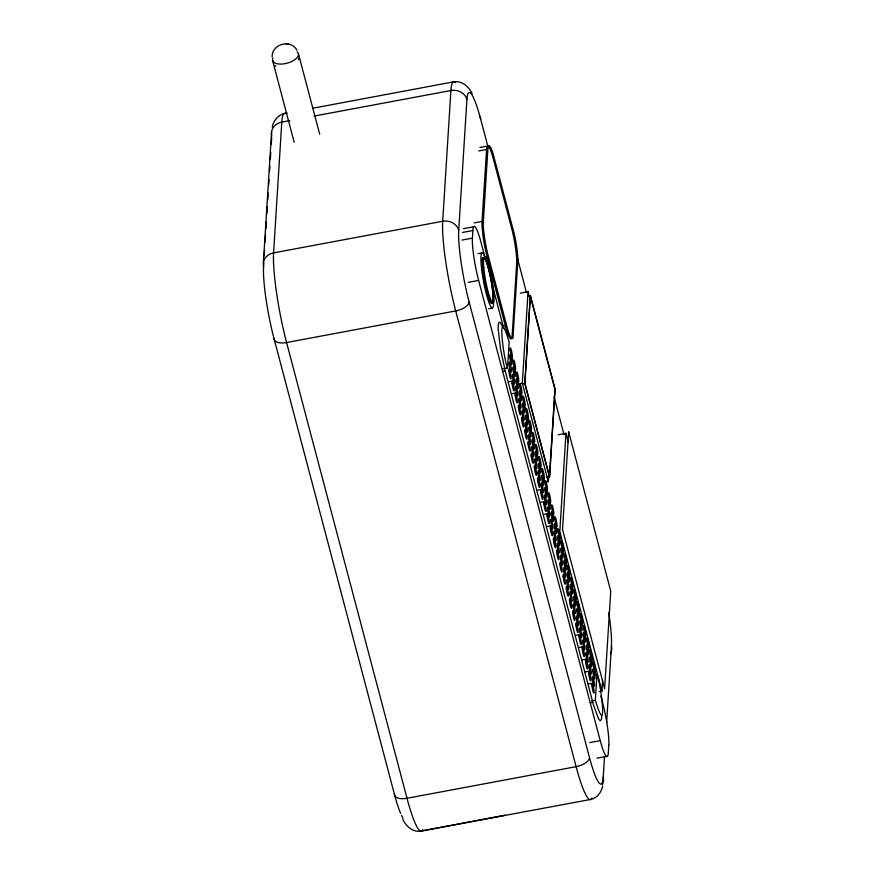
<?xml version="1.0" encoding="UTF-8"?>
<svg xmlns="http://www.w3.org/2000/svg" width="875" height="875" viewBox="0 0 875 875"><rect width="100%" height="100%" fill="white"/><g stroke="black" fill="none" stroke-linecap="round" stroke-linejoin="round"><path stroke-width="1.31" d="M272.147 57.006C271.48 43.958 290.927 38.708 296.964 50.247M263.386 262.325L271.6 131.567M400.641 813.433A53.441 7.295 79.4 0 1 394.395 794.15L273.984 338.417A53.441 7.295 79.4 0 1 263.583 266.689L263.845 262.609M264.272 255.795L264.611 250.348M265.125 242.178L265.552 235.364M265.978 228.55L266.405 221.747M266.919 213.577L267.345 206.762M267.772 199.948L268.198 193.134M268.713 184.964L269.052 179.517M269.566 171.347L269.905 165.9M270.342 159.086L270.769 152.272M271.272 144.102L271.709 137.287M602.197 784.842A13.355 11.638 3.6 0 0 603.214 777.12A53.441 7.295 79.4 0 1 589.531 757.695L469.12 301.962A53.441 7.295 79.4 0 1 458.719 230.245L466.922 99.477A13.355 11.638 3.6 0 0 450.909 90.519L314.005 116.091M486.566 149.505A26.72 3.642 79.4 0 1 493.402 159.206L511.47 227.577A26.72 3.642 79.4 0 1 516.666 263.43L512.159 335.355A26.72 3.642 79.4 0 1 505.312 325.642L487.255 257.283A26.72 3.642 79.4 0 1 482.048 221.419L486.566 149.505L478.756 150.959M507.544 368.003L509.173 342.114C496.278 299.316 503.398 359.177 507.544 368.003L502.709 368.9M545.694 482.07L548.297 481.578L522.32 383.239L528.062 291.714L520.253 293.169M546.831 477.345L549.423 476.853L524.759 383.48L530.261 295.805L527.658 296.297M548.297 481.578L548.636 476.197M549.423 476.853L554.925 389.189L530.261 295.805M558.163 434.755L565.961 433.289L559.792 531.65L601.934 691.152L599.331 691.644M596.969 674.406C600.928 682.828 608.223 742.678 595.339 700.284L596.969 674.406L594.552 674.855M601.934 691.152L602.613 680.378M603.214 777.12L604.494 756.689M606.627 722.641L611.417 646.352A53.441 7.295 79.4 0 0 608.77 612.609M608.322 752.478L608.803 744.866M298.823 58.089L298.583 59.828M272.202 126.952C273.842 119.7 279.387 113.586 287.088 112.963M602.798 786.1C601.136 792.127 597.538 797.945 590.997 799.378L420.602 831.162C412.497 832.431 405.978 825.978 402.762 819.23M420.602 831.162L505.4 815.161M289.844 120.608L281.794 122.106A13.355 11.638 3.6 0 0 271.786 135.931M479.861 147.481L487.78 146.016M474.25 222.884L482.048 221.419M463.4 228.681L473.812 226.734M462.492 232.455L472.905 230.508L472.423 238.12L462.022 240.067M478.089 253.652L481.994 252.919M484.652 257.775L487.255 257.283M468.212 282.363L478.625 280.416L600.217 740.633L589.805 742.58M488.589 308.722L492.494 308M502.709 326.134L505.312 325.642M502.753 371.481L505.225 371.022L593.48 704.966L598.664 719.152L600.348 720.836L601.366 719.48A27.497 3.752 79.4 0 0 601.727 715.717M508.55 381.795L512.203 381.117M518.416 383.972L522.32 383.239M522.156 383.972L524.759 383.48M511.711 393.761L515.364 393.072M537.217 490.284L540.87 489.606M540.422 502.403L544.064 501.714M543.616 514.511L547.269 513.833M546.82 526.619L550.462 525.941M575.553 635.381L579.206 634.703M578.758 647.489L582.4 646.811M582.039 659.947L585.692 659.258M585.2 671.902L588.853 671.223M588.405 684.009L592.058 683.331M591.719 700.952L595.339 700.284M590.286 702.778L592.758 702.319M597.002 758.188L607.414 756.241M312.473 108.292L453.523 81.867C461.923 80.369 468.945 86.68 472.238 93.822M285.677 43.75L286.3 43.772M287.897 43.969L288.619 44.122M275.789 66.27L275.209 65.614M502.633 326.561L500.041 322.252L499.133 322.186L498.531 323.4A27.497 3.752 79.4 0 0 498.181 328.945L500.423 348.633L505.225 371.022M565.961 433.289L568.4 442.52M528.062 291.714L529.102 295.641M479.336 116.167A13.355 6.289 -14.8 0 1 480.605 118.902L487.791 146.081M517.552 258.727L526.444 292.392M554.148 397.261L564.069 434.798M511.667 357.722L512.367 360.358M514.806 369.6L515.856 373.559M517.945 381.478L518.645 384.125M521.084 393.356L522.134 397.316M524.223 405.245L525.273 409.205M527.712 418.436L528.413 421.083M530.852 430.314L531.552 432.961M533.641 440.88L534.691 444.839M537.13 454.081L537.83 456.717M540.269 465.959L541.319 469.919M543.408 477.837L544.458 481.797M546.547 489.716L547.597 493.675M549.686 501.594L550.736 505.553M552.825 513.472L553.864 517.431M556.314 526.673L557.003 529.309M559.453 538.552L560.492 542.511M562.592 550.43L563.631 554.389M566.07 563.631L566.77 566.267M568.87 574.186L569.909 578.145M571.998 586.064L573.048 590.023M575.487 599.266L576.188 601.913M578.627 611.144L579.677 615.103M581.766 623.022L582.466 625.669M584.905 634.911L585.955 638.87M588.394 648.102L589.094 650.748M591.183 658.667L592.233 662.627M485.538 259.492L481.009 242.353A31.434 4.287 79.4 0 0 472.85 230.322M492.155 284.55L503.661 328.059M511.317 357.077L512.367 361.025M514.806 370.256L515.506 372.892M517.595 380.811L518.634 384.77M521.073 394.002L521.773 396.637M524.212 405.869L524.913 408.505M527.352 417.736L528.041 420.372M533.619 441.47L534.669 445.419M536.758 453.338L537.447 455.973M540.236 466.517L540.936 469.164M543.375 478.395L544.075 481.031M546.514 490.262L547.203 492.898M552.781 513.997L553.831 517.945M555.92 525.864L556.959 529.823M559.398 539.044L560.098 541.691M562.538 550.922L563.577 554.87M565.677 562.789L566.366 565.425M568.805 574.656L569.505 577.292M571.944 586.523L572.994 590.472M575.433 599.703L576.122 602.35M584.839 635.316L585.878 639.264M588.317 648.495L589.017 651.131M591.106 659.05L592.156 662.998M594.595 672.23L595.284 674.877M600.863 695.975L602.602 702.559M298.441 53.769L319.714 134.291M272.573 60.441L294.186 142.286M594.672 671.869L595.383 674.636M492.253 301.93A23.177 3.161 79.4 0 1 484.444 282.625A23.177 3.161 79.4 0 1 483.602 257.928M478.625 280.306A31.434 4.287 79.4 0 1 472.38 237.934M608.377 752.664A31.434 4.287 79.4 0 1 600.217 740.523M602.602 702.669A31.434 4.287 79.4 0 1 608.847 745.041M493.587 301.427A27.891 3.806 79.4 0 1 487.955 299.523A27.891 3.806 79.4 0 1 481.009 262.084A27.891 3.806 79.4 0 1 485.691 258.891M492.997 293.125A27.891 3.806 79.4 0 1 493.237 295.498M455.558 82.655A66.795 9.111 79.4 0 0 450.909 90.519L442.695 221.277A66.795 9.111 79.4 0 0 455.7 310.931L576.111 766.664A66.795 9.111 79.4 0 0 591.938 798.044M589.531 757.695A13.355 6.289 -14.8 0 1 576.111 766.664L406.995 798.263A13.355 6.289 -14.8 0 1 394.395 794.15M421.717 831.075A66.795 9.111 79.4 0 1 406.995 798.263L286.584 342.53A66.795 9.111 79.4 0 1 273.58 252.875L281.794 122.106A66.795 9.111 79.4 0 1 285.359 113.509M422.822 829.642A66.795 9.111 79.4 0 1 422.308 830.539M469.12 301.962A13.355 6.289 -14.8 0 1 455.7 310.931L286.584 342.53A13.355 6.289 -14.8 0 1 273.984 338.417M458.719 230.245A13.355 11.638 3.6 0 0 442.695 221.277L273.58 252.875A13.355 11.638 3.6 0 0 263.583 266.689M466.922 99.477A53.441 7.295 79.4 0 1 480.605 118.902M611.417 646.352A13.355 11.638 3.6 0 1 610.4 654.084M403.025 818.169A53.441 7.295 79.4 0 1 401.461 815.281M297.117 51.844A13.355 6.289 -14.8 0 1 286.945 63.23A13.355 6.289 -14.8 0 1 272.88 58.089M487.977 147.7L483.241 223.18A26.709 3.642 79.4 0 0 487.561 253.323L507.511 328.814A26.72 3.642 79.4 0 0 513.002 337.652L517.923 259.262A26.72 3.642 79.4 0 0 514.325 234.084L492.964 153.234A26.72 3.642 79.4 0 0 487.977 147.7M530.425 295.805L524.934 383.403L549.631 476.897L555.133 389.298L530.425 295.805M568.652 431.769L562.527 529.441L604.625 688.778L610.75 591.106L568.652 431.769M482.891 268.002A23.177 3.161 79.4 0 0 491.87 303.1A23.177 3.161 79.4 0 0 488.895 269.916A23.177 3.161 79.4 0 0 482.967 267.98A23.177 3.161 79.4 0 0 491.947 303.089A23.177 3.161 79.4 0 0 488.808 269.927A23.177 3.161 79.4 0 0 482.891 268.002M483.798 267.827A23.177 3.161 79.4 0 0 492.778 302.936A23.177 3.161 79.4 0 0 489.716 269.762A23.177 3.161 79.4 0 0 483.798 267.827M590.045 652.378A4.987 0.678 79.4 0 0 591.981 659.936A4.987 0.678 79.4 0 0 591.325 652.794A4.987 0.678 79.4 0 0 590.045 652.378M589.619 659.236A4.987 0.678 79.4 0 0 591.555 666.794A4.987 0.678 79.4 0 0 590.888 659.652A4.987 0.678 79.4 0 0 589.619 659.236M588.722 673.487A4.987 0.678 79.4 0 0 590.658 681.045A4.987 0.678 79.4 0 0 590.002 673.903A4.987 0.678 79.4 0 0 588.722 673.487M589.148 666.641A4.987 0.678 79.4 0 0 591.084 674.198A4.987 0.678 79.4 0 0 590.428 667.056A4.987 0.678 79.4 0 0 589.148 666.641M592.353 678.748A4.987 0.678 79.4 0 0 594.289 686.306A4.987 0.678 79.4 0 0 593.622 679.164A4.987 0.678 79.4 0 0 592.353 678.748M591.927 685.606A4.987 0.678 79.4 0 0 593.852 693.164A4.987 0.678 79.4 0 0 593.195 686.022A4.987 0.678 79.4 0 0 591.927 685.606M592.812 671.344A4.987 0.678 79.4 0 0 594.748 678.902A4.987 0.678 79.4 0 0 594.092 671.759A4.987 0.678 79.4 0 0 592.812 671.344M593.25 664.486A4.987 0.678 79.4 0 0 595.175 672.044A4.987 0.678 79.4 0 0 594.519 664.902A4.987 0.678 79.4 0 0 593.25 664.486M586.884 640.423A4.987 0.678 79.4 0 0 588.82 647.981A4.987 0.678 79.4 0 0 588.164 640.839A4.987 0.678 79.4 0 0 586.884 640.423M586.458 647.27A4.987 0.678 79.4 0 0 588.394 654.828A4.987 0.678 79.4 0 0 587.727 647.686A4.987 0.678 79.4 0 0 586.458 647.27M585.561 661.533A4.987 0.678 79.4 0 0 587.497 669.091A4.987 0.678 79.4 0 0 586.841 661.948A4.987 0.678 79.4 0 0 585.561 661.533M585.987 654.675A4.987 0.678 79.4 0 0 587.923 662.233A4.987 0.678 79.4 0 0 587.267 655.091A4.987 0.678 79.4 0 0 585.987 654.675M574.044 591.784A4.987 0.678 79.4 0 0 575.969 599.342A4.987 0.678 79.4 0 0 575.312 592.2A4.987 0.678 79.4 0 0 574.044 591.784M573.606 598.642A4.987 0.678 79.4 0 0 575.542 606.2A4.987 0.678 79.4 0 0 574.886 599.058A4.987 0.678 79.4 0 0 573.606 598.642M572.709 612.905A4.987 0.678 79.4 0 0 574.645 620.462A4.987 0.678 79.4 0 0 573.989 613.32A4.987 0.678 79.4 0 0 572.709 612.905M573.147 606.047A4.987 0.678 79.4 0 0 575.072 613.605A4.987 0.678 79.4 0 0 574.416 606.462A4.987 0.678 79.4 0 0 573.147 606.047M576.341 618.155A4.987 0.678 79.4 0 0 578.277 625.713A4.987 0.678 79.4 0 0 577.62 618.57A4.987 0.678 79.4 0 0 576.341 618.155M575.914 625.013A4.987 0.678 79.4 0 0 577.85 632.57A4.987 0.678 79.4 0 0 577.183 625.428A4.987 0.678 79.4 0 0 575.914 625.013M576.811 610.75A4.987 0.678 79.4 0 0 578.736 618.308A4.987 0.678 79.4 0 0 578.08 611.166A4.987 0.678 79.4 0 0 576.811 610.75M577.237 603.903A4.987 0.678 79.4 0 0 579.173 611.461A4.987 0.678 79.4 0 0 578.517 604.319A4.987 0.678 79.4 0 0 577.237 603.903M583.603 627.966A4.987 0.678 79.4 0 0 585.528 635.523A4.987 0.678 79.4 0 0 584.872 628.381A4.987 0.678 79.4 0 0 583.603 627.966M583.166 634.823A4.987 0.678 79.4 0 0 585.102 642.381A4.987 0.678 79.4 0 0 584.445 635.239A4.987 0.678 79.4 0 0 583.166 634.823M582.269 649.086A4.987 0.678 79.4 0 0 584.205 656.644A4.987 0.678 79.4 0 0 583.548 649.502A4.987 0.678 79.4 0 0 582.269 649.086M582.706 642.228A4.987 0.678 79.4 0 0 584.631 649.786A4.987 0.678 79.4 0 0 583.975 642.644A4.987 0.678 79.4 0 0 582.706 642.228M579.502 630.12A4.987 0.678 79.4 0 0 581.438 637.678A4.987 0.678 79.4 0 0 580.781 630.536A4.987 0.678 79.4 0 0 579.502 630.12M579.075 636.967A4.987 0.678 79.4 0 0 581.011 644.525A4.987 0.678 79.4 0 0 580.344 637.383A4.987 0.678 79.4 0 0 579.075 636.967M579.972 622.716A4.987 0.678 79.4 0 0 581.897 630.273A4.987 0.678 79.4 0 0 581.241 623.131A4.987 0.678 79.4 0 0 579.972 622.716M580.398 615.858A4.987 0.678 79.4 0 0 582.334 623.416A4.987 0.678 79.4 0 0 581.667 616.273A4.987 0.678 79.4 0 0 580.398 615.858M567.634 567.569A4.987 0.678 79.4 0 0 569.57 575.127A4.987 0.678 79.4 0 0 568.914 567.984A4.987 0.678 79.4 0 0 567.634 567.569M567.208 574.427A4.987 0.678 79.4 0 0 569.144 581.984A4.987 0.678 79.4 0 0 568.487 574.842A4.987 0.678 79.4 0 0 567.208 574.427M566.311 588.678A4.987 0.678 79.4 0 0 568.247 596.236A4.987 0.678 79.4 0 0 567.591 589.094A4.987 0.678 79.4 0 0 566.311 588.678M566.748 581.831A4.987 0.678 79.4 0 0 568.673 589.389A4.987 0.678 79.4 0 0 568.017 582.247A4.987 0.678 79.4 0 0 566.748 581.831M569.942 593.939A4.987 0.678 79.4 0 0 571.878 601.497A4.987 0.678 79.4 0 0 571.222 594.355A4.987 0.678 79.4 0 0 569.942 593.939M569.516 600.786A4.987 0.678 79.4 0 0 571.452 608.344A4.987 0.678 79.4 0 0 570.784 601.202A4.987 0.678 79.4 0 0 569.516 600.786M570.413 586.534A4.987 0.678 79.4 0 0 572.337 594.092A4.987 0.678 79.4 0 0 571.681 586.95A4.987 0.678 79.4 0 0 570.413 586.534M570.839 579.677A4.987 0.678 79.4 0 0 572.775 587.234A4.987 0.678 79.4 0 0 572.108 580.092A4.987 0.678 79.4 0 0 570.839 579.677M564.484 555.603A4.987 0.678 79.4 0 0 566.409 563.172A4.987 0.678 79.4 0 0 565.753 556.019A4.987 0.678 79.4 0 0 564.484 555.603M564.047 562.461A4.987 0.678 79.4 0 0 565.983 570.019A4.987 0.678 79.4 0 0 565.327 562.877A4.987 0.678 79.4 0 0 564.047 562.461M563.15 576.723A4.987 0.678 79.4 0 0 565.086 584.281A4.987 0.678 79.4 0 0 564.43 577.139A4.987 0.678 79.4 0 0 563.15 576.723M563.587 569.866A4.987 0.678 79.4 0 0 565.512 577.423A4.987 0.678 79.4 0 0 564.856 570.281A4.987 0.678 79.4 0 0 563.587 569.866M560.383 557.758A4.987 0.678 79.4 0 0 562.319 565.316A4.987 0.678 79.4 0 0 561.663 558.173A4.987 0.678 79.4 0 0 560.383 557.758M559.956 564.616A4.987 0.678 79.4 0 0 561.892 572.173A4.987 0.678 79.4 0 0 561.225 565.031A4.987 0.678 79.4 0 0 559.956 564.616M560.853 550.353A4.987 0.678 79.4 0 0 562.778 557.911A4.987 0.678 79.4 0 0 562.122 550.769A4.987 0.678 79.4 0 0 560.853 550.353M561.28 543.495A4.987 0.678 79.4 0 0 563.216 551.053A4.987 0.678 79.4 0 0 562.559 543.911A4.987 0.678 79.4 0 0 561.28 543.495M535.708 446.698A4.987 0.678 79.4 0 0 537.633 454.256A4.987 0.678 79.4 0 0 536.977 447.114A4.987 0.678 79.4 0 0 535.708 446.698M535.27 453.545A4.987 0.678 79.4 0 0 537.206 461.103A4.987 0.678 79.4 0 0 536.55 453.961A4.987 0.678 79.4 0 0 535.27 453.545M534.373 467.808A4.987 0.678 79.4 0 0 536.309 475.366A4.987 0.678 79.4 0 0 535.653 468.223A4.987 0.678 79.4 0 0 534.373 467.808M534.811 460.95A4.987 0.678 79.4 0 0 536.736 468.508A4.987 0.678 79.4 0 0 536.08 461.366A4.987 0.678 79.4 0 0 534.811 460.95M538.005 473.058A4.987 0.678 79.4 0 0 539.941 480.616A4.987 0.678 79.4 0 0 539.284 473.473A4.987 0.678 79.4 0 0 538.005 473.058M537.578 479.916A4.987 0.678 79.4 0 0 539.514 487.473A4.987 0.678 79.4 0 0 538.847 480.331A4.987 0.678 79.4 0 0 537.578 479.916M538.475 465.653A4.987 0.678 79.4 0 0 540.411 473.211A4.987 0.678 79.4 0 0 539.744 466.069A4.987 0.678 79.4 0 0 538.475 465.653M538.902 458.806A4.987 0.678 79.4 0 0 540.837 466.364A4.987 0.678 79.4 0 0 540.181 459.222A4.987 0.678 79.4 0 0 538.902 458.806M545.267 482.869A4.987 0.678 79.4 0 0 547.192 490.427A4.987 0.678 79.4 0 0 546.536 483.284A4.987 0.678 79.4 0 0 545.267 482.869M544.83 489.727A4.987 0.678 79.4 0 0 546.766 497.284A4.987 0.678 79.4 0 0 546.109 490.142A4.987 0.678 79.4 0 0 544.83 489.727M543.933 503.989A4.987 0.678 79.4 0 0 545.869 511.547A4.987 0.678 79.4 0 0 545.212 504.405A4.987 0.678 79.4 0 0 543.933 503.989M544.37 497.131A4.987 0.678 79.4 0 0 546.295 504.689A4.987 0.678 79.4 0 0 545.639 497.547A4.987 0.678 79.4 0 0 544.37 497.131M541.166 485.023A4.987 0.678 79.4 0 0 543.102 492.581A4.987 0.678 79.4 0 0 542.445 485.439A4.987 0.678 79.4 0 0 541.166 485.023M540.739 491.881A4.987 0.678 79.4 0 0 542.675 499.439A4.987 0.678 79.4 0 0 542.008 492.286A4.987 0.678 79.4 0 0 540.739 491.881M541.636 477.619A4.987 0.678 79.4 0 0 543.561 485.177A4.987 0.678 79.4 0 0 542.905 478.034A4.987 0.678 79.4 0 0 541.636 477.619M542.062 470.761A4.987 0.678 79.4 0 0 543.998 478.319A4.987 0.678 79.4 0 0 543.331 471.177A4.987 0.678 79.4 0 0 542.062 470.761M554.827 519.05A4.987 0.678 79.4 0 0 556.752 526.608A4.987 0.678 79.4 0 0 556.095 519.466A4.987 0.678 79.4 0 0 554.827 519.05M554.389 525.908A4.987 0.678 79.4 0 0 556.325 533.466A4.987 0.678 79.4 0 0 555.669 526.323A4.987 0.678 79.4 0 0 554.389 525.908M553.492 540.17A4.987 0.678 79.4 0 0 555.428 547.728A4.987 0.678 79.4 0 0 554.772 540.586A4.987 0.678 79.4 0 0 553.492 540.17M553.93 533.312A4.987 0.678 79.4 0 0 555.855 540.87A4.987 0.678 79.4 0 0 555.198 533.728A4.987 0.678 79.4 0 0 553.93 533.312M557.123 545.42A4.987 0.678 79.4 0 0 559.059 552.978A4.987 0.678 79.4 0 0 558.403 545.836A4.987 0.678 79.4 0 0 557.123 545.42M556.697 552.278A4.987 0.678 79.4 0 0 558.633 559.836A4.987 0.678 79.4 0 0 557.966 552.694A4.987 0.678 79.4 0 0 556.697 552.278M557.594 538.016A4.987 0.678 79.4 0 0 559.519 545.573A4.987 0.678 79.4 0 0 558.862 538.431A4.987 0.678 79.4 0 0 557.594 538.016M558.02 531.169A4.987 0.678 79.4 0 0 559.956 538.727A4.987 0.678 79.4 0 0 559.3 531.584A4.987 0.678 79.4 0 0 558.02 531.169M551.666 507.095A4.987 0.678 79.4 0 0 553.591 514.653A4.987 0.678 79.4 0 0 552.934 507.511A4.987 0.678 79.4 0 0 551.666 507.095M551.228 513.953A4.987 0.678 79.4 0 0 553.164 521.511A4.987 0.678 79.4 0 0 552.508 514.369A4.987 0.678 79.4 0 0 551.228 513.953M550.342 528.205A4.987 0.678 79.4 0 0 552.267 535.762A4.987 0.678 79.4 0 0 551.611 528.62A4.987 0.678 79.4 0 0 550.342 528.205M550.769 521.358A4.987 0.678 79.4 0 0 552.705 528.916A4.987 0.678 79.4 0 0 552.038 521.763A4.987 0.678 79.4 0 0 550.769 521.358M547.564 509.239A4.987 0.678 79.4 0 0 549.5 516.797A4.987 0.678 79.4 0 0 548.844 509.655A4.987 0.678 79.4 0 0 547.564 509.239M547.138 516.097A4.987 0.678 79.4 0 0 549.073 523.655A4.987 0.678 79.4 0 0 548.406 516.513A4.987 0.678 79.4 0 0 547.138 516.097M548.034 501.834A4.987 0.678 79.4 0 0 549.959 509.392A4.987 0.678 79.4 0 0 549.303 502.25A4.987 0.678 79.4 0 0 548.034 501.834M548.461 494.988A4.987 0.678 79.4 0 0 550.397 502.545A4.987 0.678 79.4 0 0 549.741 495.403A4.987 0.678 79.4 0 0 548.461 494.988M522.955 398.453A4.987 0.678 79.4 0 0 524.891 406.011A4.987 0.678 79.4 0 0 524.234 398.869A4.987 0.678 79.4 0 0 522.955 398.453M522.528 405.311A4.987 0.678 79.4 0 0 524.464 412.869A4.987 0.678 79.4 0 0 523.797 405.727A4.987 0.678 79.4 0 0 522.528 405.311M521.631 419.562A4.987 0.678 79.4 0 0 523.567 427.12A4.987 0.678 79.4 0 0 522.911 419.978A4.987 0.678 79.4 0 0 521.631 419.562M522.058 412.716A4.987 0.678 79.4 0 0 523.994 420.273A4.987 0.678 79.4 0 0 523.337 413.131A4.987 0.678 79.4 0 0 522.058 412.716M525.263 424.823A4.987 0.678 79.4 0 0 527.198 432.381A4.987 0.678 79.4 0 0 526.531 425.239A4.987 0.678 79.4 0 0 525.263 424.823M524.836 431.67A4.987 0.678 79.4 0 0 526.761 439.228A4.987 0.678 79.4 0 0 526.105 432.086A4.987 0.678 79.4 0 0 524.836 431.67M525.722 417.419A4.987 0.678 79.4 0 0 527.658 424.977A4.987 0.678 79.4 0 0 527.002 417.834A4.987 0.678 79.4 0 0 525.722 417.419M526.159 410.561A4.987 0.678 79.4 0 0 528.084 418.119A4.987 0.678 79.4 0 0 527.428 410.977A4.987 0.678 79.4 0 0 526.159 410.561M532.514 434.634A4.987 0.678 79.4 0 0 534.45 442.192A4.987 0.678 79.4 0 0 533.794 435.05A4.987 0.678 79.4 0 0 532.514 434.634M532.087 441.492A4.987 0.678 79.4 0 0 534.023 449.05A4.987 0.678 79.4 0 0 533.356 441.908A4.987 0.678 79.4 0 0 532.087 441.492M531.191 455.744A4.987 0.678 79.4 0 0 533.127 463.302A4.987 0.678 79.4 0 0 532.47 456.159A4.987 0.678 79.4 0 0 531.191 455.744M531.617 448.886A4.987 0.678 79.4 0 0 533.553 456.444A4.987 0.678 79.4 0 0 532.897 449.302A4.987 0.678 79.4 0 0 531.617 448.886M528.423 436.778A4.987 0.678 79.4 0 0 530.359 444.336A4.987 0.678 79.4 0 0 529.692 437.194A4.987 0.678 79.4 0 0 528.423 436.778M527.997 443.636A4.987 0.678 79.4 0 0 529.922 451.194A4.987 0.678 79.4 0 0 529.266 444.052A4.987 0.678 79.4 0 0 527.997 443.636M528.883 429.373A4.987 0.678 79.4 0 0 530.819 436.931A4.987 0.678 79.4 0 0 530.163 429.789A4.987 0.678 79.4 0 0 528.883 429.373M529.32 422.527A4.987 0.678 79.4 0 0 531.245 430.084A4.987 0.678 79.4 0 0 530.589 422.942A4.987 0.678 79.4 0 0 529.32 422.527M516.556 374.238A4.987 0.678 79.4 0 0 518.492 381.795A4.987 0.678 79.4 0 0 517.836 374.653A4.987 0.678 79.4 0 0 516.556 374.238M516.13 381.084A4.987 0.678 79.4 0 0 518.066 388.642A4.987 0.678 79.4 0 0 517.398 381.5A4.987 0.678 79.4 0 0 516.13 381.084M515.233 395.347A4.987 0.678 79.4 0 0 517.169 402.905A4.987 0.678 79.4 0 0 516.513 395.762A4.987 0.678 79.4 0 0 515.233 395.347M515.659 388.489A4.987 0.678 79.4 0 0 517.595 396.047A4.987 0.678 79.4 0 0 516.939 388.905A4.987 0.678 79.4 0 0 515.659 388.489M518.864 400.597A4.987 0.678 79.4 0 0 520.8 408.155A4.987 0.678 79.4 0 0 520.133 401.012A4.987 0.678 79.4 0 0 518.864 400.597M518.438 407.455A4.987 0.678 79.4 0 0 520.362 415.012A4.987 0.678 79.4 0 0 519.706 407.87A4.987 0.678 79.4 0 0 518.438 407.455M519.323 393.192A4.987 0.678 79.4 0 0 521.259 400.75A4.987 0.678 79.4 0 0 520.603 393.608A4.987 0.678 79.4 0 0 519.323 393.192M519.761 386.345A4.987 0.678 79.4 0 0 521.686 393.903A4.987 0.678 79.4 0 0 521.03 386.761A4.987 0.678 79.4 0 0 519.761 386.345M513.395 362.272A4.987 0.678 79.4 0 0 515.331 369.83A4.987 0.678 79.4 0 0 514.675 362.688A4.987 0.678 79.4 0 0 513.395 362.272M512.969 369.13A4.987 0.678 79.4 0 0 514.905 376.688A4.987 0.678 79.4 0 0 514.238 369.545A4.987 0.678 79.4 0 0 512.969 369.13M512.072 383.381A4.987 0.678 79.4 0 0 514.008 390.939A4.987 0.678 79.4 0 0 513.352 383.797A4.987 0.678 79.4 0 0 512.072 383.381M512.498 376.534A4.987 0.678 79.4 0 0 514.434 384.092A4.987 0.678 79.4 0 0 513.778 376.95A4.987 0.678 79.4 0 0 512.498 376.534M509.305 364.416A4.987 0.678 79.4 0 0 511.241 371.973A4.987 0.678 79.4 0 0 510.573 364.831A4.987 0.678 79.4 0 0 509.305 364.416M508.878 371.273A4.987 0.678 79.4 0 0 510.803 378.831A4.987 0.678 79.4 0 0 510.147 371.689A4.987 0.678 79.4 0 0 508.878 371.273M509.764 357.022A4.987 0.678 79.4 0 0 511.7 364.58A4.987 0.678 79.4 0 0 511.044 357.427A4.987 0.678 79.4 0 0 509.764 357.022M510.202 350.164A4.987 0.678 79.4 0 0 512.127 357.722A4.987 0.678 79.4 0 0 511.47 350.58A4.987 0.678 79.4 0 0 510.202 350.164"/></g></svg>
